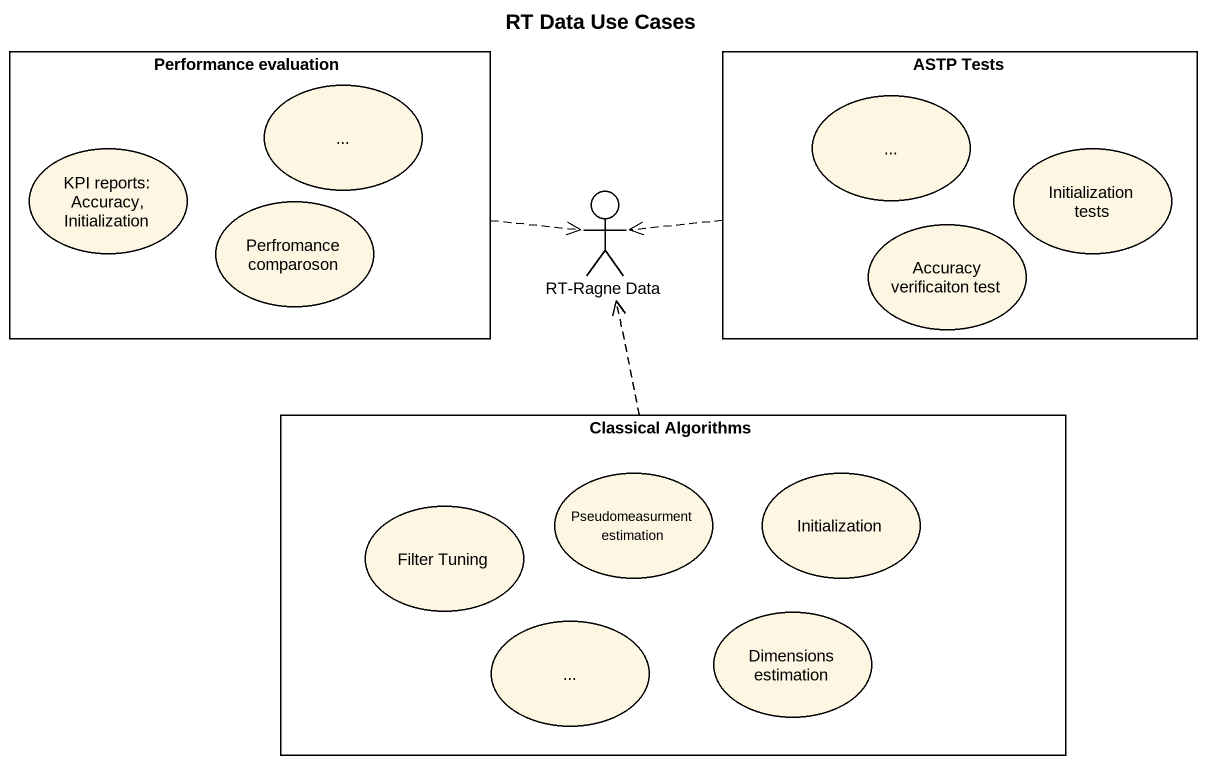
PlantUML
@startuml
title RT Data Use Cases
rectangle "Performance evaluation" as Performance_evaluation {
  usecase "..." as usecase1
  usecase "KPI reports: Accuracy, Initialization" as KPI_reports_Accuracy
  usecase "Perfromance comparoson" as Perfromance_comparoson
}
rectangle "ASTP Tests" as ASTP_Tests {
  usecase "..." as usecase2
  usecase "Initialization tests" as Initialization_tests
  usecase "Accuracy verificaiton test" as Accuracy_verificaiton_test
}
actor "RT-Ragne Data" as RT_Ragne_Data
rectangle "Classical Algorithms" as Classical_Algorithms {
  usecase "Pseudomeasurment estimation" as Pseudomeasurment_estimation
  usecase Initialization
  usecase "Filter Tuning" as Filter_Tuning
  usecase "Dimensions estimation" as Dimensions_estimation
  usecase "..." as usecase3
}
Performance_evaluation .right.> RT_Ragne_Data
ASTP_Tests .left.> RT_Ragne_Data
Classical_Algorithms .up.> RT_Ragne_Data
@enduml
